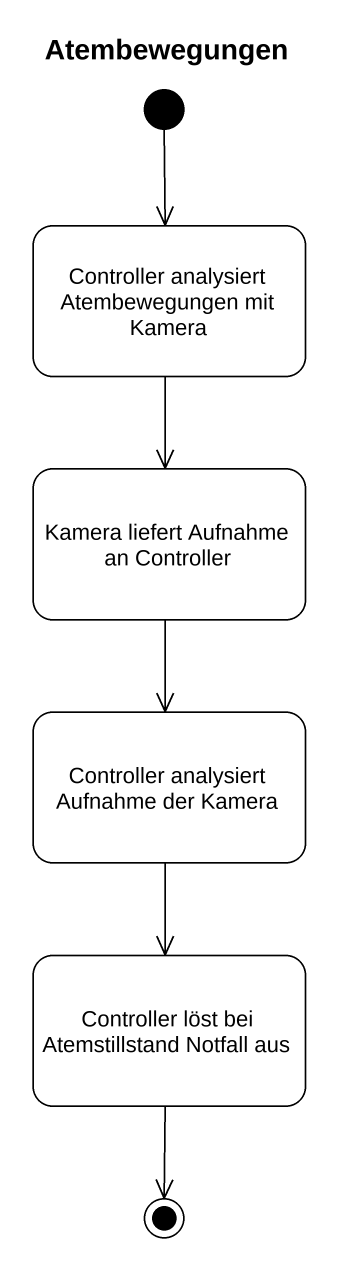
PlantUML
@startuml
title Atembewegungen
hide empty description
state "Controller analysiert Atembewegungen mit Kamera" as Controller_analysiert
state "Kamera liefert Aufnahme an Controller" as Kamera_liefert_Aufnahme_an
state "Controller analysiert Aufnahme der Kamera" as Controller_analysiert_2
state "Controller löst bei Atemstillstand Notfall aus" as Controller_löst_bei
[*] --> Controller_analysiert
Controller_analysiert --> Kamera_liefert_Aufnahme_an
Kamera_liefert_Aufnahme_an --> Controller_analysiert_2
Controller_analysiert_2 --> Controller_löst_bei
Controller_löst_bei --> [*]
@enduml
